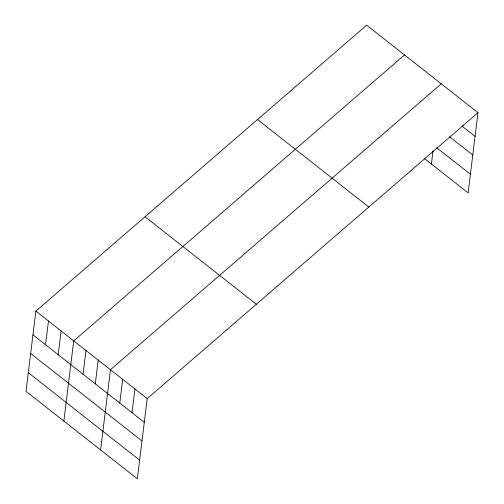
<?xml version="1.0" encoding="UTF-8"?>
<svg xmlns="http://www.w3.org/2000/svg" width="504" height="504" viewBox="0 0 504 504"><rect width="100%" height="100%" fill="white"/><g stroke="black" fill="none" stroke-linecap="round" stroke-linejoin="round"><path stroke-width="0.76" d="M35.86 311.119L26.013 391.318L137.346 478.8L147.193 398.601L477.987 112.682L366.654 25.2L35.86 311.119L147.193 398.601M45.562 344.761L48.479 321.029M58.18 354.677L61.091 330.945M63.863 421.06L73.71 340.861L404.51 54.942M83.047 374.214L85.957 350.482M95.294 383.84L98.204 360.108M100.605 449.927L110.452 369.728L441.246 83.815M119.788 403.087L122.699 379.354M132.029 412.707L134.946 388.975M431.399 164.014L433.024 150.816M463.019 125.263L462.829 126.794L475.077 136.414M477.987 112.682L468.14 192.881L424.664 158.722M449.518 136.767L472.79 155.049M436.754 147.785L470.427 174.252M257.494 119.555L368.827 207.037M145.02 216.764L256.353 304.246M32.943 334.851L144.276 422.333M30.656 353.48L141.989 440.969M28.3 372.683L139.633 460.165"/></g></svg>
